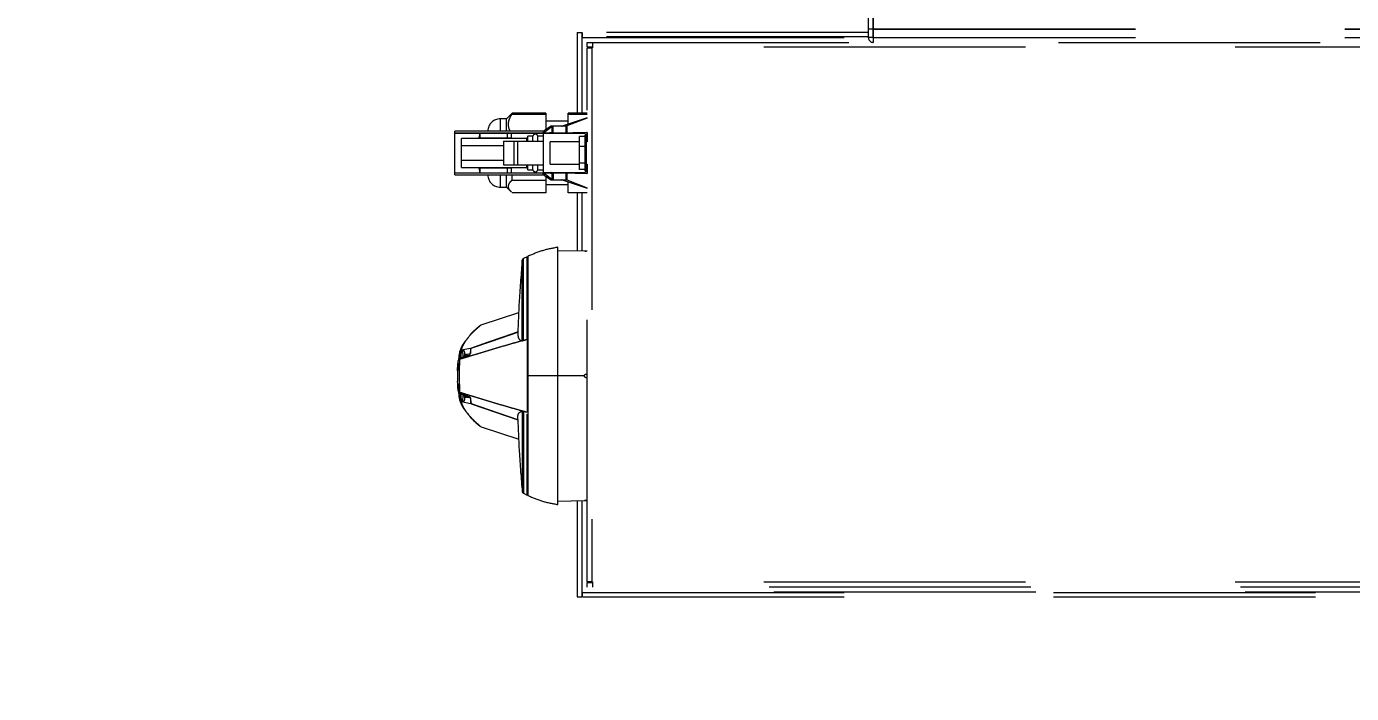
# Model space of a CAD drawing. Header units: feet. Extents: x -17 to 453, y -41 to 31.
# Drawn here: x 60.674 to 61.306, y -5.742 to -5.424 of the extents above; entities that cross this region are included whole.
import ezdxf
from ezdxf.enums import TextEntityAlignment as Align

# ---------------------------------------------------------------- set-up
doc = ezdxf.new("R2018")
doc.units = ezdxf.units.FT
doc.header["$MEASUREMENT"] = 0
doc.linetypes.add('DASHED2', pattern=[0.375, 0.25, -0.125])
for name, color, linetype in [('G-ANNO-TEXT', 1, 'Continuous'), ('S-TRACKER TABLE', 252, 'Continuous'), ('STRINGS', 30, 'Continuous')]:
    doc.layers.add(name, color=color, linetype=linetype)
doc.styles.add('NEI-A', font='arial.ttf')
doc.styles.get("Standard").update_dxf_attribs({"font": 'arial.ttf'})

# ---------------------------------------------------------------- blocks, each defined once
blk = doc.blocks.new('DETAIL_TITLE')
at = {"style": 'NEI-A', "flags": 8}
blk.add_attdef('#', text='', height=0.2, dxfattribs=at).set_placement((0.5922, -0.5109), align=Align.MIDDLE_CENTER)
at = {"lineweight": 30, "style": '', "flags": 104}
blk.add_attdef('DETAIL_TITLE', text='', height=0.2, dxfattribs=at).set_placement((0.9099, -0.52514), align=Align.BOTTOM_LEFT)
at = {"style": 'NEI-A'}
for tag, p in [('SCALE:', (0.93865, -0.73792)), ('1"_=_', (1.5474, -0.73792))]:
    blk.add_attdef(tag, text='', height=0.1, dxfattribs=at).set_placement(p, align=Align.BOTTOM_LEFT)

msp = doc.modelspace()

# ---------------------------------------------------------------- linework, layer by layer
at = {"layer": 'S-TRACKER TABLE', "linetype": 'DASHED2', "lineweight": 15, "ltscale": 0.5}
for p, q in [((61.07562, -5.38895), (61.07562, -5.42918)), ((61.07772, -5.38895), (61.07772, -5.42918)), ((61.07815, -5.43151), (61.07815, -5.41653)), ((60.93668, -5.42681), (60.93668, -5.4653)), ((60.93668, -5.42681), (60.93878, -5.42681)), ((60.93878, -5.42681), (60.93878, -5.4653)), ((61.07562, -5.42681), (60.93909, -5.42681)), ((60.93909, -5.42918), (60.93909, -5.42681)), ((61.07562, -5.42498), (61.07772, -5.42498)), ((61.07815, -5.42681), (61.07772, -5.42681)), ((61.07815, -5.42498), (61.75488, -5.42498)), ((61.07815, -5.4252), (61.75488, -5.4252)), ((60.93909, -5.42918), (60.93878, -5.42918)), ((60.939, -5.4653), (60.939, -5.42918)), ((61.07562, -5.42892), (60.93909, -5.42892)), ((60.93909, -5.42914), (61.07562, -5.42914)), ((60.94137, -5.43361), (60.94137, -5.43151)), ((60.94137, -5.43151), (61.82825, -5.43151)), ((60.94137, -5.43361), (60.94392, -5.43361)), ((60.94392, -5.43151), (60.94392, -5.43405)), ((61.8257, -5.43383), (60.94392, -5.43383)), ((61.07772, -5.42918), (61.07562, -5.42918)), ((61.07815, -5.42892), (61.07772, -5.42892)), ((61.07772, -5.42914), (61.07815, -5.42914)), ((61.07794, -5.4294), (61.07794, -5.43151)), ((61.07815, -5.4294), (61.07794, -5.4294)), ((61.07815, -5.42918), (61.75488, -5.42918)), ((60.94137, -5.68885), (60.94137, -5.43405)), ((60.94137, -5.43405), (60.94392, -5.43405)), ((60.94369, -5.43405), (60.94369, -5.68885)), ((60.90555, -5.4653), (60.90527, -5.46563)), ((60.90555, -5.46577), (60.90555, -5.4653)), ((60.92169, -5.4653), (60.90555, -5.4653)), ((60.92169, -5.4653), (60.92169, -5.47312)), ((60.9324, -5.47043), (60.9324, -5.4653)), ((60.94137, -5.4653), (60.9324, -5.4653)), ((60.90288, -5.46796), (60.89995, -5.46796)), ((60.89995, -5.47383), (60.89995, -5.46796)), ((60.90524, -5.4656), (60.90288, -5.46796)), ((60.90288, -5.47383), (60.90288, -5.46796)), ((60.90555, -5.46577), (60.92169, -5.46577)), ((60.92465, -5.47164), (60.92057, -5.47488)), ((60.92389, -5.4716), (60.92088, -5.47368)), ((60.9324, -5.46917), (60.92169, -5.46917)), ((60.92389, -5.47224), (60.92389, -5.4716)), ((60.93132, -5.47145), (60.92438, -5.47145)), ((60.92438, -5.47145), (60.92438, -5.47185)), ((60.92465, -5.47454), (60.92465, -5.47164)), ((60.92519, -5.47488), (60.92519, -5.47145)), ((60.94137, -5.4675), (60.92942, -5.47141)), ((60.92942, -5.47141), (60.92942, -5.47145)), ((60.93132, -5.47488), (60.93132, -5.47145)), ((60.94137, -5.46762), (60.93163, -5.47139)), ((60.93163, -5.47139), (60.93163, -5.47462)), ((60.9324, -5.46577), (60.94137, -5.46577)), ((60.92039, -5.47383), (60.8782, -5.47383)), ((60.8782, -5.49472), (60.8782, -5.47383)), ((60.8782, -5.47471), (60.92039, -5.47471)), ((60.8782, -5.47478), (60.92029, -5.47478)), ((60.91253, -5.47737), (60.88148, -5.47737)), ((60.88148, -5.49118), (60.88148, -5.47737)), ((60.88985, -5.47725), (60.88985, -5.47679)), ((60.90512, -5.47725), (60.88985, -5.47725)), ((60.89028, -5.47725), (60.89028, -5.47478)), ((60.9034, -5.47737), (60.9034, -5.47478)), ((60.90512, -5.47478), (60.90512, -5.47725)), ((60.91304, -5.47625), (60.91253, -5.47737)), ((60.91253, -5.47866), (60.91253, -5.47737)), ((60.91545, -5.47625), (60.91304, -5.47625)), ((60.91304, -5.47866), (60.91304, -5.47625)), ((60.91545, -5.47866), (60.91545, -5.47625)), ((60.92057, -5.47625), (60.91787, -5.47625)), ((60.91787, -5.47866), (60.91787, -5.47625)), ((60.92039, -5.47383), (60.92039, -5.47478)), ((60.92057, -5.49366), (60.92057, -5.47488)), ((60.92057, -5.47488), (60.94023, -5.47488)), ((60.92088, -5.47368), (60.92088, -5.47457)), ((60.92519, -5.47467), (60.93132, -5.47467)), ((60.94045, -5.47637), (60.93769, -5.47637)), ((60.93769, -5.49218), (60.93769, -5.47637)), ((60.94114, -5.47564), (60.94045, -5.47564)), ((60.94045, -5.4929), (60.94045, -5.47564)), ((60.94114, -5.4929), (60.94114, -5.47564)), ((60.94133, -5.47449), (60.94133, -5.47899)), ((60.88148, -5.48075), (60.9015, -5.48075)), ((60.9015, -5.47866), (60.9015, -5.48988)), ((60.9015, -5.47866), (60.92057, -5.47866)), ((60.90633, -5.47866), (60.90633, -5.48988)), ((60.90806, -5.47866), (60.90806, -5.48988)), ((60.93769, -5.47899), (60.9238, -5.47899)), ((60.9238, -5.48956), (60.9238, -5.47899)), ((60.94045, -5.48123), (60.93769, -5.48123)), ((60.94137, -5.47899), (60.94114, -5.47899)), ((60.9015, -5.4878), (60.88148, -5.4878)), ((60.9015, -5.48988), (60.92057, -5.48988)), ((60.91253, -5.49118), (60.91253, -5.48988)), ((60.91304, -5.4923), (60.91304, -5.48988)), ((60.91545, -5.4923), (60.91545, -5.48988)), ((60.91787, -5.4923), (60.91787, -5.48988)), ((60.9238, -5.48956), (60.93769, -5.48956)), ((60.94045, -5.48913), (60.93769, -5.48913)), ((60.94114, -5.48956), (60.94137, -5.48956)), ((60.94133, -5.48956), (60.94133, -5.49405)), ((60.8782, -5.49377), (60.92029, -5.49377)), ((60.92039, -5.49384), (60.8782, -5.49384)), ((60.8782, -5.49472), (60.92039, -5.49472)), ((60.88148, -5.49118), (60.91253, -5.49118)), ((60.88985, -5.4913), (60.90512, -5.4913)), ((60.88985, -5.49176), (60.88985, -5.4913)), ((60.89028, -5.49377), (60.89028, -5.4913)), ((60.89995, -5.50058), (60.89995, -5.49472)), ((60.90288, -5.50058), (60.90288, -5.49472)), ((60.9034, -5.49377), (60.9034, -5.49118)), ((60.90512, -5.4913), (60.90512, -5.49377)), ((60.90555, -5.49721), (60.90555, -5.49472)), ((60.91253, -5.49118), (60.91304, -5.4923)), ((60.91304, -5.4923), (60.91545, -5.4923)), ((60.91787, -5.4923), (60.92057, -5.4923)), ((60.92039, -5.49472), (60.92039, -5.49377)), ((60.92057, -5.49366), (60.92465, -5.49691)), ((60.92057, -5.49366), (60.94023, -5.49366)), ((60.92088, -5.49398), (60.92088, -5.49487)), ((60.92088, -5.49487), (60.92389, -5.49695)), ((60.92169, -5.49543), (60.92169, -5.50325)), ((60.92389, -5.49695), (60.92389, -5.4963)), ((60.92438, -5.49669), (60.92438, -5.4971)), ((60.92438, -5.4971), (60.93132, -5.4971)), ((60.92465, -5.49691), (60.92465, -5.49401)), ((60.92519, -5.49366), (60.92519, -5.4971)), ((60.93132, -5.49388), (60.92519, -5.49388)), ((60.92942, -5.4971), (60.92942, -5.49714)), ((60.93132, -5.4971), (60.93132, -5.49366)), ((60.93163, -5.49392), (60.93163, -5.49716)), ((60.94045, -5.49218), (60.93769, -5.49218)), ((60.94045, -5.4929), (60.94114, -5.4929)), ((60.89995, -5.50058), (60.90288, -5.50058)), ((60.90288, -5.50058), (60.90524, -5.50295)), ((60.90555, -5.49721), (60.92169, -5.49721)), ((60.92169, -5.50325), (60.90555, -5.50325)), ((60.92169, -5.49938), (60.9324, -5.49938)), ((60.92942, -5.49714), (60.94137, -5.50105)), ((60.93163, -5.49716), (60.94137, -5.50093)), ((60.9324, -5.50325), (60.9324, -5.49811)), ((60.94137, -5.50325), (60.9324, -5.50325)), ((60.93668, -5.50325), (60.93668, -5.53111)), ((60.93878, -5.50325), (60.93878, -5.53114)), ((60.939, -5.53115), (60.939, -5.50325)), ((60.91273, -5.53376), (60.91093, -5.53467)), ((60.94008, -5.53117), (60.9273, -5.53094)), ((60.94137, -5.5312), (60.94094, -5.53119)), ((60.91306, -5.53602), (60.91272, -5.53602)), ((60.91306, -5.53707), (60.91272, -5.53707)), ((60.91306, -5.53707), (60.91272, -5.53707)), ((60.8908, -5.56629), (60.9087, -5.56039)), ((60.9083, -5.56967), (60.90815, -5.56973)), ((60.88049, -5.58195), (60.88057, -5.57929)), ((60.88125, -5.57857), (60.88159, -5.5785)), ((60.88567, -5.5775), (60.8813, -5.57841)), ((60.88195, -5.57842), (60.88159, -5.5785)), ((60.88195, -5.57842), (60.88201, -5.58171)), ((60.88284, -5.57916), (60.88288, -5.58144)), ((60.88547, -5.58058), (60.88602, -5.57741)), ((60.88567, -5.5775), (60.88567, -5.57996)), ((60.91094, -5.57374), (60.91272, -5.57327)), ((60.87956, -5.5882), (60.87971, -5.58488)), ((60.87971, -5.58483), (60.87974, -5.58444)), ((60.87971, -5.58488), (60.87971, -5.58483)), ((60.87976, -5.58418), (60.87977, -5.58401)), ((60.8798, -5.58376), (60.8798, -5.58373)), ((60.88009, -5.58152), (60.88004, -5.58294)), ((60.88008, -5.58178), (60.88008, -5.58186)), ((60.88049, -5.58249), (60.88008, -5.58308)), ((60.88051, -5.58719), (60.88058, -5.58458)), ((60.88053, -5.58283), (60.88054, -5.58277)), ((60.88054, -5.58277), (60.88105, -5.58206)), ((60.881, -5.58205), (60.88138, -5.58192)), ((60.88105, -5.58206), (60.88547, -5.58058)), ((60.88201, -5.58171), (60.88214, -5.5817)), ((60.8826, -5.58121), (60.88258, -5.58179)), ((60.88284, -5.58053), (60.8826, -5.58121)), ((60.8832, -5.58047), (60.88567, -5.57996)), ((60.8833, -5.58017), (60.8833, -5.58131)), ((60.88391, -5.58032), (60.88391, -5.5811)), ((60.91272, -5.58352), (60.91272, -5.5859)), ((60.87956, -5.5882), (60.87953, -5.59065)), ((60.87953, -5.59065), (60.87956, -5.59311)), ((60.88048, -5.58834), (60.88051, -5.58719)), ((60.91272, -5.5859), (60.91272, -5.60133)), ((60.94008, -5.59065), (60.92739, -5.59065)), ((60.94094, -5.58979), (60.94137, -5.58979)), ((60.94137, -5.59152), (60.94094, -5.59152)), ((60.87961, -5.59446), (60.87956, -5.59311)), ((60.8798, -5.59755), (60.87978, -5.59742)), ((60.87988, -5.59787), (60.88006, -5.5982)), ((60.88008, -5.59822), (60.8805, -5.59883)), ((60.88028, -5.59832), (60.88011, -5.59952)), ((60.88052, -5.59459), (60.8805, -5.59354)), ((60.88004, -5.59837), (60.88009, -5.59978)), ((60.88053, -5.59844), (60.88053, -5.59842)), ((60.88054, -5.59853), (60.88053, -5.59844)), ((60.88054, -5.59853), (60.88105, -5.59925)), ((60.881, -5.59926), (60.88138, -5.59938)), ((60.88547, -5.60073), (60.88105, -5.59925)), ((60.88125, -5.60274), (60.88159, -5.60281)), ((60.8813, -5.6029), (60.88567, -5.6038)), ((60.88159, -5.60281), (60.88195, -5.60288)), ((60.88201, -5.59959), (60.88195, -5.60288)), ((60.8826, -5.60009), (60.88259, -5.59976)), ((60.8826, -5.60009), (60.88287, -5.6009)), ((60.88288, -5.59986), (60.88284, -5.60214)), ((60.88567, -5.60134), (60.8832, -5.60083)), ((60.8833, -5.6), (60.8833, -5.60113)), ((60.88391, -5.60021), (60.88391, -5.60098)), ((60.88547, -5.60073), (60.88602, -5.6039)), ((60.88567, -5.60135), (60.88567, -5.6038)), ((60.9083, -5.61163), (60.88567, -5.6038)), ((60.88602, -5.6039), (60.90825, -5.61158)), ((60.91272, -5.60133), (60.91272, -5.60367)), ((60.91272, -5.60804), (60.91094, -5.60757)), ((60.8908, -5.61501), (60.9087, -5.62091)), ((60.91093, -5.64663), (60.91273, -5.64755)), ((60.91272, -5.64424), (60.91306, -5.64423)), ((60.91272, -5.64529), (60.91306, -5.64528)), ((60.92739, -5.65036), (60.94008, -5.65014)), ((60.93668, -5.6502), (60.93668, -5.69609)), ((60.93878, -5.65016), (60.93878, -5.69609)), ((60.939, -5.69373), (60.939, -5.65016)), ((60.94137, -5.65011), (60.94094, -5.65012)), ((60.94392, -5.68885), (60.94137, -5.68885)), ((60.94137, -5.6914), (60.94137, -5.6893)), ((60.94137, -5.6893), (60.94392, -5.6893)), ((61.82825, -5.6914), (60.94137, -5.6914)), ((60.94392, -5.68885), (60.94392, -5.6914)), ((61.8257, -5.68908), (60.94392, -5.68908)), ((60.93668, -5.69609), (60.93878, -5.69609)), ((60.93878, -5.69373), (60.93909, -5.69373)), ((60.93909, -5.69609), (60.93909, -5.69373)), ((61.83052, -5.69377), (60.93909, -5.69377)), ((60.93909, -5.69399), (61.83052, -5.69399)), ((60.93909, -5.69609), (61.83052, -5.69609))]:
    msp.add_line(p, q, dxfattribs=at)
at = {"layer": 'S-TRACKER TABLE', "linetype": 'DASHED2', "lineweight": 15, "ltscale": 0.5, "flags": 128}
for points in [[(60.90801, -5.56977), (60.90169, -5.57196), (60.89368, -5.57473), (60.88567, -5.5775)], [(60.88602, -5.57741), (60.89586, -5.57401), (60.90825, -5.56972)], [(60.88138, -5.58192), (60.8817, -5.58182), (60.88201, -5.58171)], [(60.88201, -5.59959), (60.8817, -5.59949), (60.88138, -5.59938)]]:
    msp.add_lwpolyline(points, dxfattribs=at)
at = {"layer": 'S-TRACKER TABLE', "linetype": 'DASHED2', "lineweight": 15, "ltscale": 0.5}
for centre, radius, start, end in [((61.07794, -5.42918), 0.00232, 180, 270), ((61.07794, -5.42918), 0.000219, 180, 270), ((60.89995, -5.474), 0.00604, 90, 178.36275), ((60.92438, -5.47231), 0.000863, 90, 124.60568), ((60.92519, -5.47231), 0.000863, 90, 128.51979), ((60.92915, -5.47059), 0.000863, 270, 288.11514), ((60.93132, -5.47059), 0.000863, 270, 291.17809), ((60.91666, -5.47654), 0.00124, 13.65713, 166.34287), ((60.92039, -5.47297), 0.000863, 270, 304.60568), ((60.92057, -5.47407), 0.000817, 270.13072, 311.29732), ((60.92408, -5.47425), 0.000639, 272.62091, 332.46435), ((60.93126, -5.4745), 0.00039, 278.47185, 341.22885), ((60.93132, -5.47355), 0.00112, 269.90551, 286.03748), ((60.89995, -5.49454), 0.00604, 181.63725, 270), ((60.91666, -5.49201), 0.00124, 193.65713, 346.34287), ((60.92039, -5.49558), 0.000863, 55.39432, 90), ((60.92057, -5.49448), 0.000817, 48.70268, 89.86928), ((60.92438, -5.49624), 0.000863, 235.39432, 270), ((60.92408, -5.4943), 0.000639, 27.53565, 87.37909), ((60.92519, -5.49624), 0.000863, 231.48021, 270), ((60.92915, -5.49796), 0.000863, 71.88486, 90), ((60.93126, -5.49405), 0.00039, 18.77115, 81.52815), ((60.93132, -5.495), 0.00112, 73.96252, 90.09449), ((60.93132, -5.49796), 0.000863, 68.82191, 90)]:
    msp.add_arc(centre, radius, start, end, dxfattribs=at)
for start_param, end_param in [(0.964354, 1.104772), (2.036821, 2.177239)]:
    msp.add_ellipse((60.89351, -5.48427), major_axis=(0, 0.01666), ratio=0.24643, start_param=start_param, end_param=end_param, dxfattribs=at)
for points, knots in [([(60.90469, -5.47383), (60.90458, -5.47364), (60.90405, -5.47272), (60.90374, -5.47101), (60.90396, -5.46879), (60.90471, -5.46706), (60.90536, -5.46607), (60.90555, -5.46577)], [0, 0, 0, 0, 0.072772, 0.355554, 0.613676, 0.881514, 1, 1, 1, 1]), ([(60.92057, -5.47488), (60.92057, -5.47488), (60.9206, -5.47486), (60.92076, -5.47475), (60.92095, -5.47471), (60.92111, -5.47468)], [0, 0, 0, 0, 0.013286, 0.201551, 1, 1, 1, 1]), ([(60.92111, -5.47468), (60.92164, -5.47465), (60.92242, -5.47462), (60.92383, -5.47457), (60.92443, -5.47455), (60.92465, -5.47454)], [0, 0, 0, 0, 0.584706, 0.851036, 1, 1, 1, 1]), ([(60.92465, -5.47454), (60.92469, -5.47456), (60.92478, -5.4746), (60.92492, -5.47464), (60.92507, -5.47466), (60.92514, -5.47467), (60.92519, -5.47467)], [0, 0, 0, 0, 0.347779, 0.693541, 0.817926, 1, 1, 1, 1]), ([(60.93163, -5.47462), (60.93324, -5.4746), (60.93643, -5.47455), (60.9397, -5.47451), (60.94133, -5.47449)], [0, 0, 0, 0, 0.504284, 1, 1, 1, 1]), ([(60.94133, -5.47449), (60.94132, -5.47452), (60.94132, -5.47457), (60.94126, -5.47466), (60.94113, -5.47475), (60.94079, -5.47487), (60.94047, -5.47488), (60.94023, -5.47488)], [0, 0, 0, 0, 0.077089, 0.154139, 0.26443, 0.460052, 1, 1, 1, 1]), ([(60.92111, -5.49387), (60.92095, -5.49384), (60.92076, -5.4938), (60.9206, -5.49369), (60.92057, -5.49366), (60.92057, -5.49366)], [0, 0, 0, 0, 0.798449, 0.986714, 1, 1, 1, 1]), ([(60.92465, -5.49401), (60.92404, -5.49399), (60.92256, -5.49394), (60.92165, -5.49389), (60.92111, -5.49387)], [0, 0, 0, 0, 0.415229, 1, 1, 1, 1]), ([(60.92465, -5.49401), (60.92471, -5.49398), (60.92479, -5.49394), (60.92494, -5.4939), (60.92506, -5.49388), (60.92514, -5.49388), (60.92519, -5.49388)], [0, 0, 0, 0, 0.457271, 0.684998, 0.789758, 1, 1, 1, 1]), ([(60.94133, -5.49405), (60.9397, -5.49404), (60.93643, -5.494), (60.93324, -5.49395), (60.93163, -5.49392)], [0, 0, 0, 0, 0.495678, 1, 1, 1, 1]), ([(60.94023, -5.49366), (60.94045, -5.49367), (60.94074, -5.49368), (60.94106, -5.49377), (60.9412, -5.49384), (60.94129, -5.49393), (60.94132, -5.494), (60.94133, -5.49404), (60.94133, -5.49405)], [0, 0, 0, 0, 0.507701, 0.649393, 0.791942, 0.878275, 0.965292, 1, 1, 1, 1]), ([(60.90527, -5.50292), (60.90494, -5.50258), (60.90417, -5.50179), (60.90372, -5.50049), (60.90396, -5.4991), (60.90471, -5.49801), (60.90536, -5.4974), (60.90555, -5.49721)], [0, 0, 0, 0, 0.182683, 0.431944, 0.65947, 0.895559, 1, 1, 1, 1]), ([(60.91095, -5.53467), (60.91087, -5.53471), (60.91073, -5.5348), (60.91056, -5.53501), (60.91044, -5.53524), (60.91041, -5.53541), (60.9104, -5.5355)], [0, 0, 0, 0, 0.249897, 0.499873, 0.749918, 1, 1, 1, 1]), ([(60.91094, -5.57374), (60.91094, -5.57128), (60.91094, -5.56636), (60.91094, -5.55955), (60.91094, -5.55332), (60.91094, -5.54783), (60.91094, -5.54318), (60.91094, -5.53946), (60.91094, -5.53671), (60.91094, -5.53515), (60.91094, -5.5345), (60.91094, -5.53468), (60.91094, -5.53468)], [0, 0, 0, 0, 0.110826, 0.22166, 0.332502, 0.443345, 0.55418, 0.665003, 0.775813, 0.886615, 0.997417, 1, 1, 1, 1]), ([(60.91272, -5.57327), (60.91272, -5.57012), (60.91272, -5.56384), (60.91272, -5.5554), (60.91272, -5.54801), (60.91272, -5.54198), (60.91272, -5.53742), (60.91272, -5.5347), (60.91272, -5.53354), (60.91272, -5.53383), (60.91272, -5.53386)], [0, 0, 0, 0, 0.140459, 0.280919, 0.421379, 0.561838, 0.702298, 0.842757, 0.983216, 1, 1, 1, 1]), ([(60.91306, -5.5336), (60.91306, -5.53381), (60.91306, -5.53423), (60.91306, -5.53763), (60.91306, -5.5429), (60.91306, -5.55005), (60.91306, -5.55875), (60.91306, -5.56868), (60.91306, -5.57945), (60.91306, -5.58692), (60.91306, -5.59065)], [0, 0, 0, 0, 0.124995, 0.249994, 0.374998, 0.500003, 0.625007, 0.750006, 0.875002, 1, 1, 1, 1]), ([(60.92739, -5.59065), (60.92739, -5.58664), (60.92739, -5.5786), (60.92739, -5.56701), (60.92739, -5.55633), (60.92739, -5.54698), (60.92739, -5.53929), (60.92739, -5.53361), (60.92739, -5.52996), (60.92739, -5.52951), (60.92739, -5.52928)], [0, 0, 0, 0, 0.124998, 0.249994, 0.374993, 0.499997, 0.625002, 0.750005, 0.875004, 1, 1, 1, 1]), ([(60.94094, -5.53119), (60.94083, -5.53119), (60.9406, -5.53118), (60.94031, -5.53117), (60.94012, -5.53117), (60.94005, -5.53117), (60.94011, -5.53117), (60.94014, -5.53117)], [0, 0, 0, 0, 0.200475, 0.400831, 0.600916, 0.800987, 1, 1, 1, 1]), ([(60.94047, -5.53118), (60.94051, -5.53118), (60.94065, -5.53118), (60.94082, -5.53119), (60.94094, -5.53119)], [0, 0, 0, 0, 0.333518, 1, 1, 1, 1]), ([(60.91042, -5.53524), (60.90987, -5.54171), (60.9089, -5.55324), (60.90848, -5.5648), (60.90829, -5.56987)], [0, 0, 0, 0, 0.560965, 1, 1, 1, 1]), ([(60.9104, -5.5355), (60.9104, -5.5355), (60.9104, -5.53548), (60.9104, -5.5355), (60.9104, -5.53553)], [0, 0, 0, 0, 0.198635, 1, 1, 1, 1]), ([(60.9104, -5.57387), (60.9104, -5.57154), (60.9104, -5.5668), (60.9104, -5.56016), (60.9104, -5.55395), (60.9104, -5.54844), (60.9104, -5.54378), (60.9104, -5.54011), (60.9104, -5.5375), (60.9104, -5.53587), (60.9104, -5.53562), (60.9104, -5.5355)], [0, 0, 0, 0, 0.107948, 0.219107, 0.332513, 0.447078, 0.561643, 0.67505, 0.786209, 0.894157, 1, 1, 1, 1]), ([(60.8813, -5.57841), (60.88151, -5.57773), (60.88195, -5.57637), (60.88349, -5.57365), (60.88612, -5.57037), (60.88924, -5.56765), (60.8908, -5.56629)], [0, 0, 0, 0, 0.250112, 0.500102, 0.749861, 1, 1, 1, 1]), ([(60.89049, -5.56641), (60.8888, -5.56784), (60.8866, -5.5697), (60.88543, -5.57116), (60.88517, -5.57149)], [0, 0, 0, 0, 0.77246, 1, 1, 1, 1]), ([(60.8908, -5.56629), (60.89078, -5.56628), (60.89075, -5.56626), (60.89075, -5.56632), (60.89075, -5.56634)], [0, 0, 0, 0, 0.582074, 1, 1, 1, 1]), ([(60.88078, -5.57873), (60.88096, -5.57821), (60.88138, -5.577), (60.88252, -5.5748), (60.88424, -5.57284), (60.88495, -5.57202)], [0, 0, 0, 0, 0.30248, 0.711367, 1, 1, 1, 1]), ([(60.90826, -5.56987), (60.90829, -5.57071), (60.90834, -5.5723), (60.9091, -5.57357), (60.90996, -5.57377), (60.9104, -5.57387)], [0, 0, 0, 0, 0.361195, 0.680125, 1, 1, 1, 1]), ([(60.88125, -5.57857), (60.88115, -5.5786), (60.88093, -5.57867), (60.88068, -5.57892), (60.88055, -5.5792), (60.88054, -5.57938), (60.88053, -5.57945)], [0, 0, 0, 0, 0.296895, 0.595089, 0.859646, 1, 1, 1, 1]), ([(60.8806, -5.57916), (60.88061, -5.57911), (60.88063, -5.57896), (60.88075, -5.57874), (60.88095, -5.57854), (60.88114, -5.57844), (60.88126, -5.57841), (60.8813, -5.57841)], [0, 0, 0, 0, 0.13329, 0.376521, 0.625906, 0.900721, 1, 1, 1, 1]), ([(60.881, -5.58205), (60.88089, -5.58167), (60.88068, -5.58091), (60.88106, -5.57935), (60.88125, -5.57857)], [0, 0, 0, 0, 0.499951, 1, 1, 1, 1]), ([(60.88138, -5.58192), (60.88126, -5.58155), (60.88102, -5.58081), (60.8814, -5.57927), (60.88159, -5.5785)], [0, 0, 0, 0, 0.49996, 1, 1, 1, 1]), ([(60.88284, -5.57916), (60.88284, -5.57909), (60.88282, -5.57895), (60.88272, -5.57875), (60.88257, -5.57858), (60.88236, -5.57845), (60.88214, -5.5784), (60.882, -5.57842), (60.88195, -5.57842)], [0, 0, 0, 0, 0.147837, 0.294914, 0.460848, 0.655409, 0.880489, 1, 1, 1, 1]), ([(60.89591, -5.57809), (60.89452, -5.57851), (60.89172, -5.57934), (60.88894, -5.58019), (60.88754, -5.58062)], [0, 0, 0, 0, 0.500014, 1, 1, 1, 1]), ([(60.9043, -5.57563), (60.9029, -5.57603), (60.9001, -5.57684), (60.89731, -5.57767), (60.89591, -5.57809)], [0, 0, 0, 0, 0.49996, 1, 1, 1, 1]), ([(60.91272, -5.57327), (60.91131, -5.57365), (60.9085, -5.57443), (60.9057, -5.57523), (60.9043, -5.57563)], [0, 0, 0, 0, 0.500027, 1, 1, 1, 1]), ([(60.9104, -5.57387), (60.91042, -5.57386), (60.91046, -5.57386), (60.91065, -5.57381), (60.91084, -5.57376), (60.91094, -5.57374)], [0, 0, 0, 0, 0.332037, 0.664851, 1, 1, 1, 1]), ([(60.91272, -5.57327), (60.91272, -5.57328), (60.91272, -5.5733), (60.91272, -5.57359), (60.91272, -5.57413), (60.91272, -5.57543), (60.91272, -5.57859), (60.91272, -5.58155), (60.91272, -5.58352)], [0, 0, 0, 0, 0.063169, 0.124147, 0.180629, 0.248837, 0.498992, 1, 1, 1, 1]), ([(60.87971, -5.58488), (60.87972, -5.58484), (60.87974, -5.58476), (60.87994, -5.58466), (60.88022, -5.58459), (60.88046, -5.58458), (60.88058, -5.58458)], [0, 0, 0, 0, 0.242126, 0.498874, 0.756851, 1, 1, 1, 1]), ([(60.87974, -5.58444), (60.87974, -5.58436), (60.87975, -5.58427), (60.87976, -5.58419), (60.87976, -5.58418)], [0, 0, 0, 0, 0.950682, 1, 1, 1, 1]), ([(60.87977, -5.58401), (60.87978, -5.58398), (60.87978, -5.58391), (60.87979, -5.58381), (60.8798, -5.58377), (60.8798, -5.58376)], [0, 0, 0, 0, 0.265438, 0.656204, 1, 1, 1, 1]), ([(60.8798, -5.58373), (60.87981, -5.58363), (60.87982, -5.5835), (60.87989, -5.5834), (60.8799, -5.58338)], [0, 0, 0, 0, 0.795767, 1, 1, 1, 1]), ([(60.87982, -5.5837), (60.87984, -5.5836), (60.87987, -5.58339), (60.88003, -5.58312), (60.88026, -5.58289), (60.88045, -5.58281), (60.88054, -5.58277)], [0, 0, 0, 0, 0.2442, 0.499985, 0.755788, 1, 1, 1, 1]), ([(60.87987, -5.58357), (60.87987, -5.58359), (60.87986, -5.58362), (60.87986, -5.58367), (60.87986, -5.58368)], [0, 0, 0, 0, 0.724244, 1, 1, 1, 1]), ([(60.8799, -5.58337), (60.87989, -5.58339), (60.87988, -5.58343), (60.87987, -5.58353), (60.87987, -5.58357)], [0, 0, 0, 0, 0.64942, 1, 1, 1, 1]), ([(60.87997, -5.58487), (60.87995, -5.5853), (60.87991, -5.58629), (60.87989, -5.5874), (60.87988, -5.58802)], [0, 0, 0, 0, 0.442446, 1, 1, 1, 1]), ([(60.88055, -5.58277), (60.88048, -5.5828), (60.88034, -5.58285), (60.88016, -5.58299), (60.88, -5.58317), (60.87993, -5.58331), (60.87989, -5.58338)], [0, 0, 0, 0, 0.235822, 0.485878, 0.743886, 1, 1, 1, 1]), ([(60.8799, -5.58338), (60.87994, -5.58331), (60.88002, -5.58314), (60.88024, -5.58294), (60.88043, -5.58287), (60.88053, -5.58283)], [0, 0, 0, 0, 0.276815, 0.646608, 1, 1, 1, 1]), ([(60.88008, -5.58186), (60.88008, -5.58191), (60.88007, -5.58213), (60.8801, -5.58244), (60.88017, -5.58276), (60.88024, -5.58291), (60.88028, -5.58298)], [0, 0, 0, 0, 0.098593, 0.439737, 0.754855, 1, 1, 1, 1]), ([(60.88053, -5.57945), (60.88048, -5.57962), (60.88038, -5.57999), (60.88025, -5.58055), (60.88014, -5.58113), (60.88011, -5.58149), (60.88009, -5.58168)], [0, 0, 0, 0, 0.197202, 0.42961, 0.697213, 1, 1, 1, 1]), ([(60.88105, -5.58206), (60.88093, -5.58211), (60.88071, -5.58221), (60.88056, -5.58241), (60.88049, -5.5825)], [0, 0, 0, 0, 0.542272, 1, 1, 1, 1]), ([(60.88057, -5.58344), (60.88056, -5.58328), (60.88054, -5.583), (60.88053, -5.58288), (60.88053, -5.58283)], [0, 0, 0, 0, 0.523536, 1, 1, 1, 1]), ([(60.88754, -5.58062), (60.88638, -5.58097), (60.88404, -5.58169), (60.88171, -5.58241), (60.88054, -5.58277)], [0, 0, 0, 0, 0.499999, 1, 1, 1, 1]), ([(60.88058, -5.58458), (60.88058, -5.58442), (60.88059, -5.58401), (60.88057, -5.58365), (60.88057, -5.58344)], [0, 0, 0, 0, 0.388905, 1, 1, 1, 1]), ([(60.8805, -5.59354), (60.88049, -5.5931), (60.88047, -5.59213), (60.88046, -5.59082), (60.88047, -5.58953), (60.88048, -5.58877), (60.88048, -5.58834)], [0, 0, 0, 0, 0.254564, 0.562183, 0.753796, 1, 1, 1, 1]), ([(60.91306, -5.59065), (60.91306, -5.59439), (60.91306, -5.60185), (60.91306, -5.61263), (60.91306, -5.62255), (60.91306, -5.63125), (60.91306, -5.6384), (60.91306, -5.64368), (60.91306, -5.64707), (60.91306, -5.64749), (60.91306, -5.64771)], [0, 0, 0, 0, 0.124998, 0.249994, 0.374993, 0.499997, 0.625002, 0.750006, 0.875005, 1, 1, 1, 1]), ([(60.92739, -5.59065), (60.92492, -5.59065), (60.91998, -5.59065), (60.91537, -5.59065), (60.91306, -5.59065)], [0, 0, 0, 0, 0.499983, 1, 1, 1, 1]), ([(60.92739, -5.65203), (60.92739, -5.6518), (60.92739, -5.65134), (60.92739, -5.64769), (60.92739, -5.64202), (60.92739, -5.63433), (60.92739, -5.62497), (60.92739, -5.61429), (60.92739, -5.6027), (60.92739, -5.59467), (60.92739, -5.59065)], [0, 0, 0, 0, 0.124996, 0.249995, 0.374998, 0.500003, 0.625007, 0.750006, 0.875002, 1, 1, 1, 1]), ([(60.94008, -5.59065), (60.94009, -5.59054), (60.94012, -5.59031), (60.94031, -5.59003), (60.9406, -5.58983), (60.94083, -5.5898), (60.94094, -5.58979)], [0, 0, 0, 0, 0.250341, 0.500076, 0.749944, 1, 1, 1, 1]), ([(60.94008, -5.59065), (60.94009, -5.59056), (60.9401, -5.59036), (60.94025, -5.59011), (60.94047, -5.58991), (60.94071, -5.5898), (60.94088, -5.58979), (60.94094, -5.58979)], [0, 0, 0, 0, 0.213377, 0.426689, 0.641796, 0.858909, 1, 1, 1, 1]), ([(60.94094, -5.59152), (60.94083, -5.5915), (60.9406, -5.59148), (60.94031, -5.59128), (60.94012, -5.59099), (60.94009, -5.59077), (60.94008, -5.59065)], [0, 0, 0, 0, 0.250469, 0.500244, 0.750069, 1, 1, 1, 1]), ([(60.94094, -5.59152), (60.94084, -5.59151), (60.94065, -5.59149), (60.94039, -5.59134), (60.94019, -5.59112), (60.94009, -5.59087), (60.94008, -5.59071), (60.94008, -5.59065)], [0, 0, 0, 0, 0.214754, 0.429423, 0.646086, 0.862877, 1, 1, 1, 1]), ([(60.87961, -5.59446), (60.87962, -5.59448), (60.87964, -5.59452), (60.87985, -5.59456), (60.88015, -5.59459), (60.8804, -5.59459), (60.88052, -5.59459)], [0, 0, 0, 0, 0.24208, 0.500068, 0.757991, 1, 1, 1, 1]), ([(60.87978, -5.59742), (60.87977, -5.59724), (60.87974, -5.59686), (60.87967, -5.59585), (60.87963, -5.59504), (60.87961, -5.59446)], [0, 0, 0, 0, 0.211991, 0.440674, 1, 1, 1, 1]), ([(60.88055, -5.59809), (60.88045, -5.59807), (60.88024, -5.59802), (60.87999, -5.59786), (60.87982, -5.59765), (60.8798, -5.59749), (60.87978, -5.59742)], [0, 0, 0, 0, 0.243244, 0.501392, 0.763142, 1, 1, 1, 1]), ([(60.8798, -5.59755), (60.87981, -5.59764), (60.87984, -5.59784), (60.88001, -5.5981), (60.88024, -5.59831), (60.88043, -5.59838), (60.88053, -5.59842)], [0, 0, 0, 0, 0.244598, 0.500107, 0.755516, 1, 1, 1, 1]), ([(60.87991, -5.59446), (60.87991, -5.59468), (60.87992, -5.59574), (60.87997, -5.5967), (60.88001, -5.59747)], [0, 0, 0, 0, 0.200548, 1, 1, 1, 1]), ([(60.88006, -5.5982), (60.88013, -5.59827), (60.88026, -5.59842), (60.88045, -5.59849), (60.88054, -5.59853)], [0, 0, 0, 0, 0.488204, 1, 1, 1, 1]), ([(60.88055, -5.59582), (60.88055, -5.5958), (60.88055, -5.59578), (60.88055, -5.59575), (60.88055, -5.59573), (60.88054, -5.59535), (60.88053, -5.59497), (60.88052, -5.59459)], [0, 0, 0, 0, 0.040702, 0.063552, 0.070622, 0.074797, 1, 1, 1, 1]), ([(60.88053, -5.59842), (60.88053, -5.59838), (60.88054, -5.59829), (60.88055, -5.59816), (60.88055, -5.59809)], [0, 0, 0, 0, 0.524004, 1, 1, 1, 1]), ([(60.88058, -5.59692), (60.88058, -5.59685), (60.88058, -5.59672), (60.88057, -5.5965), (60.88057, -5.59622), (60.88056, -5.59598), (60.88056, -5.59584), (60.88055, -5.59582)], [0, 0, 0, 0, 0.194442, 0.348773, 0.623395, 0.956333, 1, 1, 1, 1]), ([(60.88055, -5.59809), (60.88056, -5.59791), (60.88058, -5.59756), (60.88058, -5.59713), (60.88058, -5.59692)], [0, 0, 0, 0, 0.527904, 1, 1, 1, 1]), ([(60.88011, -5.59952), (60.8801, -5.59957), (60.88002, -5.60004), (60.88029, -5.60099), (60.88053, -5.60186)], [0, 0, 0, 0, 0.091641, 1, 1, 1, 1]), ([(60.88125, -5.60274), (60.88115, -5.60271), (60.88093, -5.60264), (60.88068, -5.60238), (60.88055, -5.6021), (60.88054, -5.60192), (60.88053, -5.60186)], [0, 0, 0, 0, 0.296912, 0.595127, 0.859611, 1, 1, 1, 1]), ([(60.88754, -5.60069), (60.88638, -5.60033), (60.88404, -5.59961), (60.88171, -5.59889), (60.88054, -5.59853)], [0, 0, 0, 0, 0.500003, 1, 1, 1, 1]), ([(60.88055, -5.59889), (60.88062, -5.59896), (60.88076, -5.59912), (60.88095, -5.5992), (60.88105, -5.59925)], [0, 0, 0, 0, 0.468038, 1, 1, 1, 1]), ([(60.8806, -5.60215), (60.88061, -5.6022), (60.88063, -5.60235), (60.88075, -5.60256), (60.88095, -5.60276), (60.88114, -5.60286), (60.88126, -5.60289), (60.8813, -5.6029)], [0, 0, 0, 0, 0.133124, 0.376329, 0.625686, 0.900538, 1, 1, 1, 1]), ([(60.88495, -5.60928), (60.88424, -5.60847), (60.88252, -5.6065), (60.88138, -5.60431), (60.88096, -5.60309), (60.88078, -5.60258)], [0, 0, 0, 0, 0.288475, 0.697451, 1, 1, 1, 1]), ([(60.88125, -5.60274), (60.88106, -5.60196), (60.88068, -5.6004), (60.88089, -5.59964), (60.881, -5.59926)], [0, 0, 0, 0, 0.499958, 1, 1, 1, 1]), ([(60.88159, -5.60281), (60.8814, -5.60204), (60.88102, -5.6005), (60.88126, -5.59975), (60.88138, -5.59938)], [0, 0, 0, 0, 0.50004, 1, 1, 1, 1]), ([(60.8908, -5.61501), (60.88923, -5.61365), (60.88752, -5.61216), (60.88576, -5.61035), (60.8852, -5.60972), (60.88438, -5.60872), (60.8832, -5.60715), (60.8823, -5.60554), (60.88164, -5.60399), (60.88143, -5.60333), (60.8813, -5.6029)], [0, 0, 0, 0, 0.250089, 0.27273, 0.374983, 0.388591, 0.499966, 0.749904, 0.837488, 1, 1, 1, 1]), ([(60.88195, -5.60288), (60.88205, -5.60289), (60.88224, -5.6029), (60.88251, -5.60278), (60.88271, -5.60258), (60.88282, -5.60235), (60.88284, -5.60221), (60.88284, -5.60214)], [0, 0, 0, 0, 0.235721, 0.468194, 0.705915, 0.866977, 1, 1, 1, 1]), ([(60.8829, -5.59897), (60.88289, -5.59904), (60.88288, -5.59918), (60.88277, -5.59937), (60.88262, -5.59952), (60.88242, -5.59961), (60.88221, -5.59964), (60.88207, -5.59961), (60.88201, -5.59959)], [0, 0, 0, 0, 0.159439, 0.318693, 0.482265, 0.655, 0.844556, 1, 1, 1, 1]), ([(60.89591, -5.60322), (60.89452, -5.6028), (60.89172, -5.60196), (60.88894, -5.60111), (60.88754, -5.60069)], [0, 0, 0, 0, 0.499997, 1, 1, 1, 1]), ([(60.9043, -5.60568), (60.9029, -5.60528), (60.9001, -5.60446), (60.89731, -5.60363), (60.89591, -5.60322)], [0, 0, 0, 0, 0.500005, 1, 1, 1, 1]), ([(60.91272, -5.60367), (60.91272, -5.60438), (60.91272, -5.60551), (60.91272, -5.6069), (60.91272, -5.60743), (60.91272, -5.60766)], [0, 0, 0, 0, 0.496942, 0.78185, 1, 1, 1, 1]), ([(60.88516, -5.60981), (60.88543, -5.61014), (60.8866, -5.6116), (60.8888, -5.61346), (60.89049, -5.6149)], [0, 0, 0, 0, 0.227854, 1, 1, 1, 1]), ([(60.91272, -5.60804), (60.91131, -5.60765), (60.9085, -5.60689), (60.9057, -5.60608), (60.9043, -5.60568)], [0, 0, 0, 0, 0.499997, 1, 1, 1, 1]), ([(60.90826, -5.61143), (60.90827, -5.61068), (60.9083, -5.60952), (60.90886, -5.60795), (60.90974, -5.60766), (60.9104, -5.60744)], [0, 0, 0, 0, 0.316306, 0.488527, 1, 1, 1, 1]), ([(60.9104, -5.60744), (60.9104, -5.60985), (60.9104, -5.61468), (60.9104, -5.62136), (60.9104, -5.62747), (60.9104, -5.63286), (60.91039, -5.63743), (60.91039, -5.6411), (60.91039, -5.64375), (60.91039, -5.64544), (60.91039, -5.64567), (60.91039, -5.64579)], [0, 0, 0, 0, 0.111774, 0.223558, 0.335349, 0.44714, 0.55892, 0.670683, 0.782431, 0.894168, 1, 1, 1, 1]), ([(60.9104, -5.60744), (60.91041, -5.60744), (60.91044, -5.60744), (60.91056, -5.60747), (60.91073, -5.60751), (60.91087, -5.60755), (60.91094, -5.60757)], [0, 0, 0, 0, 0.256976, 0.511794, 0.759183, 1, 1, 1, 1]), ([(60.91094, -5.60757), (60.91094, -5.61003), (60.91094, -5.61494), (60.91094, -5.62175), (60.91094, -5.62798), (60.91094, -5.63347), (60.91094, -5.63813), (60.91094, -5.64184), (60.91094, -5.64459), (60.91094, -5.64616), (60.91094, -5.64681), (60.91094, -5.64663), (60.91094, -5.64662)], [0, 0, 0, 0, 0.110825, 0.221651, 0.332476, 0.443302, 0.554127, 0.664953, 0.775778, 0.886604, 0.997429, 1, 1, 1, 1]), ([(60.91272, -5.64745), (60.91272, -5.64748), (60.91272, -5.64776), (60.91272, -5.6466), (60.91272, -5.64388), (60.91272, -5.63932), (60.91272, -5.63329), (60.91272, -5.62591), (60.91272, -5.61771), (60.91272, -5.6117), (60.91272, -5.60883)], [0, 0, 0, 0, 0.016988, 0.159156, 0.301325, 0.443494, 0.585663, 0.727832, 0.870001, 1, 1, 1, 1]), ([(60.90829, -5.61143), (60.90848, -5.61651), (60.9089, -5.62807), (60.90987, -5.6396), (60.91042, -5.64606)], [0, 0, 0, 0, 0.439099, 1, 1, 1, 1]), ([(60.91039, -5.64579), (60.91039, -5.6458), (60.91039, -5.64583), (60.91039, -5.64581), (60.91039, -5.6458)], [0, 0, 0, 0, 0.575673, 1, 1, 1, 1]), ([(60.91039, -5.64581), (60.91041, -5.6459), (60.91043, -5.64607), (60.91056, -5.6463), (60.91072, -5.6465), (60.91087, -5.64659), (60.91094, -5.64664)], [0, 0, 0, 0, 0.250105, 0.500163, 0.750133, 1, 1, 1, 1]), ([(60.94094, -5.65012), (60.94083, -5.65012), (60.9406, -5.65012), (60.94031, -5.65013), (60.94012, -5.65014), (60.94005, -5.65014), (60.94012, -5.65014), (60.94031, -5.65013), (60.9406, -5.65012), (60.94083, -5.65012), (60.94094, -5.65012)], [0, 0, 0, 0, 0.125226, 0.250252, 0.375346, 0.500297, 0.625477, 0.749863, 0.874895, 1, 1, 1, 1])]:
    msp.add_open_spline(points, degree=3, knots=knots, dxfattribs=at)
for points in [[(60.92739, -5.52928), (60.92492, -5.52973), (60.91998, -5.53063), (60.91537, -5.53261), (60.91306, -5.5336)], [(60.91306, -5.64771), (60.91537, -5.6487), (60.91998, -5.65068), (60.92492, -5.65158), (60.92739, -5.65203)]]:
    msp.add_open_spline(points, degree=3, dxfattribs=at)
at = {"layer": 'STRINGS'}
for points in [[(60.57662, -5.46569, -0.311522), (60.79614, -5.18699, -0.150947), (60.93722, -5.18699, 0.017942), (60.97437, -5.19703, 0.017942)], [(60.59126, -5.46569, -0.310671), (60.80045, -5.20096, -0.150947), (60.9329, -5.20096, 0.017193), (60.96946, -5.21089, 0.017193)]]:
    msp.add_lwpolyline(points, format="xyb", dxfattribs=at)

# ---------------------------------------------------------------- block references
at = {"layer": 'G-ANNO-TEXT'}
ref = msp.add_blockref('DETAIL_TITLE', (56.68533, 3.02609), dxfattribs=at)
lines = msp.add_mtext('{\\LMOTOR SUPPORT POST/END OF TRACKER GROUNDING (ABOVE GROUND)}', dxfattribs={"layer": '0', "insert": (57.59522, 2.80095), "char_height": 7.6528868, "attachment_point": 1})
ref.add_attrib('DETAIL_TITLE', '', (57.59522, 2.80095)).embed_mtext(lines)
ref = msp.add_blockref('DETAIL_TITLE', (45.86472, 2.97376), dxfattribs=at)
lines = msp.add_mtext('{\\LMOTOR SUPPORT POST/END OF TRACKER GROUNDING (ABOVE GROUND)}', dxfattribs={"layer": '0', "insert": (46.77461, 2.74862), "char_height": 7.6528868, "attachment_point": 1})
ref.add_attrib('DETAIL_TITLE', '', (46.77461, 2.74862)).embed_mtext(lines)

doc.saveas('drawing.dxf')
